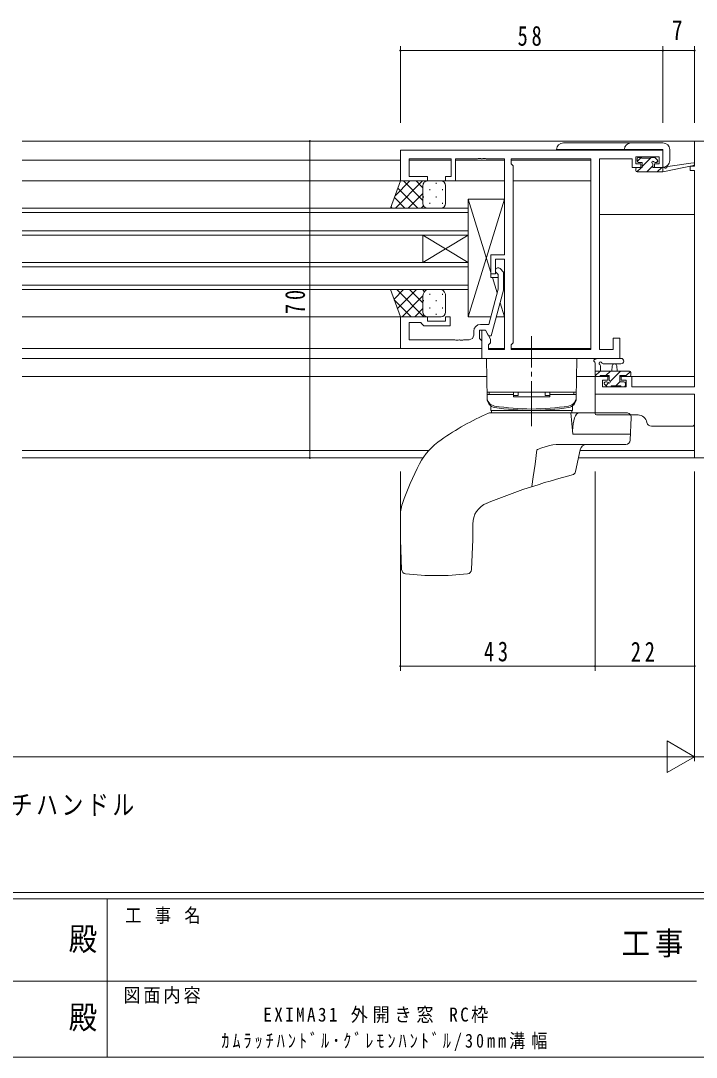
# Model space of a CAD drawing. Units: millimetres on the paper. Extents: x -397 to 397, y -282 to 282.
# Drawn here: x -28 to 121.2, y -282.1 to -53.1 of the extents above; entities that cross this region are included whole.
import ezdxf
from ezdxf.enums import TextEntityAlignment as Align

# ---------------------------------------------------------------- set-up
doc = ezdxf.new("R2010")
doc.units = ezdxf.units.MM
doc.linetypes.add('USER2', pattern=[13, 10, -1, 1, -1])
for name, color, linetype, lineweight in [('0-1_YKK_ZWAK', 7, 'Continuous', 18), ('0-3_YKK_11', 7, 'Continuous', 18), ('0-4_YKK_12', 2, 'Continuous', 18), ('0-6_YKK_13', 4, 'Continuous', 18), ('0-7_YKK_D', 6, 'Continuous', 18)]:
    doc.layers.add(name, color=color, linetype=linetype, lineweight=lineweight)
doc.layers.add('0-2_USER1', color=7, linetype='Continuous')
doc.styles.add('ＭＳ ゴシック', font='')
doc.styles.get('ＭＳ ゴシック').set_extended_font_data('MS Gothic')

msp = doc.modelspace()

# ---------------------------------------------------------------- linework, layer by layer
at = {"layer": '0-1_YKK_ZWAK'}
for p, q in [((376.092, -245.688), (-393.908, -245.688)), ((338.292, -247.088), (-393.908, -247.088)), ((-8.908, -247.088), (-8.908, -282.088)), ((-136.308, -265.287), (-7.508, -265.287)), ((-7.508, -265.287), (121.292, -265.287)), ((-393.908, -282.088), (338.292, -282.088))]:
    msp.add_line(p, q, dxfattribs=at)
at = {"layer": '0-3_YKK_11'}
for p, q in [((145.87, -79.688), (120.87, -79.688)), ((55.87, -81.688), (55.87, -88.488)), ((113.87, -81.688), (55.87, -81.688)), ((113.87, -85.488), (113.87, -81.688)), ((57.8, -87.488), (57.8, -83.618)), ((57.8, -83.618), (67.07, -83.618)), ((67.07, -83.618), (67.07, -87.488)), ((68.07, -88.488), (68.07, -83.618)), ((78.87, -83.618), (78.87, -104.788)), ((80.37, -83.618), (97.94, -83.618)), ((97.94, -83.618), (97.94, -125.758)), ((97.94, -83.618), (97.94, -125.758)), ((99.87, -125.758), (99.87, -83.618)), ((107.07, -84.418), (107.07, -85.488)), ((107.87, -83.188), (113.07, -83.188)), ((108.97, -85.488), (108.97, -84.688)), ((111.97, -84.688), (111.97, -85.488)), ((80.8, -124.258), (80.8, -85.118)), ((107.07, -85.488), (108.97, -85.488)), ((111.97, -85.488), (113.87, -85.488)), ((119.87, -85.188), (119.87, -86.188)), ((119.87, -86.188), (120.87, -86.188)), ((120.87, -86.188), (120.87, -133.958)), ((78.87, -105.788), (78.87, -125.758)), ((77.47, -109.136), (77.046, -108.712)), ((77.47, -112.426), (77.47, -109.136)), ((77.894, -107.863), (78.67, -108.639)), ((78.67, -108.639), (78.67, -112.584)), ((66.87, -120.488), (61.07, -120.488)), ((61.87, -119.488), (65.87, -119.488)), ((57.8, -123.558), (67.912, -123.558)), ((72.07, -122.558), (72.07, -121.688)), ((73.87, -121.488), (73.87, -127.688)), ((104.37, -123.188), (102.87, -123.188)), ((102.87, -123.188), (102.87, -125.758)), ((104.37, -127.688), (104.37, -123.188)), ((73.87, -125.488), (55.87, -125.488)), ((75.37, -125.758), (75.37, -124.688)), ((78.87, -125.758), (75.37, -125.758)), ((80.37, -124.688), (80.8, -124.258)), ((80.37, -125.758), (80.37, -124.688)), ((97.94, -125.758), (80.37, -125.758)), ((102.87, -125.758), (99.87, -125.758)), ((73.87, -127.688), (104.37, -127.688)), ((120.87, -133.958), (106.97, -133.958)), ((98.87, -135.588), (120.87, -135.588)), ((120.87, -135.588), (120.87, -149.688)), ((120.87, -149.688), (145.87, -149.688))]:
    msp.add_line(p, q, dxfattribs=at)
for points in [[(120.87, -79.688), (120.87, -85.188), (119.87, -85.188)], [(68.07, -83.618), (72.912, -83.618), (73.095, -83.498), (73.645, -83.498), (73.828, -83.618), (73.912, -83.618), (74.095, -83.498), (74.645, -83.498), (74.828, -83.618), (78.87, -83.618)], [(80.8, -85.118), (80.37, -84.688), (80.37, -83.618)], [(99.87, -83.618), (107.07, -83.618), (107.07, -84.418)], [(108.97, -84.688), (107.87, -84.688), (107.87, -83.188)], [(113.07, -83.188), (113.07, -84.688), (111.97, -84.688)], [(55.87, -88.488), (61.87, -88.488), (61.87, -87.488), (57.8, -87.488)], [(67.07, -87.488), (65.87, -87.488), (65.87, -88.488), (68.07, -88.488)], [(78.87, -104.788), (75.87, -104.788), (75.87, -108.988), (76.87, -108.988), (76.87, -105.788), (78.87, -105.788)], [(78.67, -112.584), (75.963, -122.688), (75.363, -122.688), (74.67, -121.488), (73.37, -121.488), (73.37, -123.288), (73.57, -123.488), (73.87, -123.788), (73.87, -125.488)], [(73.57, -120.188), (75.391, -120.188), (77.47, -112.426)], [(55.87, -125.488), (55.87, -118.488), (61.87, -118.488), (61.87, -119.488)], [(65.87, -119.488), (65.87, -118.488), (66.87, -118.488), (66.87, -120.488)], [(61.07, -120.488), (60.57, -119.988), (60.37, -119.788), (57.8, -119.788), (57.8, -123.558)], [(67.912, -123.558), (68.095, -123.678), (68.645, -123.678), (68.828, -123.558), (68.912, -123.558), (69.095, -123.678), (69.645, -123.678), (69.828, -123.558), (71.07, -123.558)], [(75.37, -124.688), (75.8, -124.258), (75.8, -123.445), (74.67, -121.488), (73.87, -121.488)], [(106.97, -133.958), (106.97, -131.688), (104.67, -131.688), (104.67, -132.488), (105.77, -132.488), (105.77, -133.958), (100.5, -133.958), (100.5, -132.488), (101.67, -132.488), (101.67, -131.688), (98.87, -131.688), (98.87, -135.588)]]:
    msp.add_lwpolyline(points, dxfattribs=at)
for centre, radius, start, end in [((77.47, -108.288), 0.6, 44.99999, 225.00001), ((73.57, -121.688), 1.5, 90.00001, 179.99999), ((71.07, -122.558), 1, 270.00001, 359.99999)]:
    msp.add_arc(centre, radius, start, end, dxfattribs=at)
at = {"layer": '0-4_YKK_12'}
for p, q in [((121.17, -79.688), (-27.63, -79.688)), ((55.87, -83.888), (-27.63, -83.888)), ((57.802, -83.888), (67.069, -83.888)), ((68.072, -83.888), (78.869, -83.888)), ((80.372, -83.888), (97.939, -83.888)), ((78.87, -88.488), (-27.63, -88.488)), ((80.8, -88.488), (97.94, -88.488)), ((-27.63, -94.488), (70.87, -94.488)), ((70.87, -95.488), (-27.63, -95.488)), ((70.87, -94.488), (70.87, -100.488)), ((120.87, -95.888), (99.87, -95.888)), ((-27.63, -99.488), (70.87, -99.488)), ((70.87, -100.488), (-27.63, -100.488)), ((60.87, -100.488), (60.87, -106.488)), ((70.87, -100.488), (60.87, -106.488)), ((70.87, -106.488), (60.87, -100.488)), ((70.87, -100.488), (70.87, -106.488)), ((-27.63, -106.488), (70.87, -106.488)), ((70.87, -107.488), (-27.63, -107.488)), ((70.87, -106.488), (70.87, -112.488)), ((-27.63, -111.488), (70.87, -111.488)), ((70.87, -112.488), (-27.63, -112.488)), ((55.87, -118.488), (-27.63, -118.488)), ((73.87, -125.488), (-27.63, -125.488)), ((75.372, -125.488), (78.869, -125.488)), ((80.372, -125.488), (97.939, -125.488)), ((80.17, -127.688), (-27.63, -127.688)), ((74.94, -131.688), (-27.63, -131.688)), ((94.8, -131.688), (101.97, -131.688)), ((120.87, -131.688), (104.37, -131.688)), ((62.155, -148.058), (-27.63, -148.058)), ((120.87, -148.058), (95.569, -148.058)), ((60.901, -149.688), (-27.63, -149.688)), ((121.17, -149.688), (95.21, -149.688))]:
    msp.add_line(p, q, dxfattribs=at)
at = {"layer": '0-6_YKK_13'}
for p, q in [((91.872, -80.068), (113.872, -80.068)), ((113.872, -81.568), (90.372, -81.568)), ((113.872, -85.468), (113.872, -81.568)), ((115.372, -81.568), (115.372, -83.968)), ((108.17, -84.088), (108.17, -83.588)), ((109.044, -83.302), (108.18, -84.165)), ((108.47, -83.288), (108.97, -83.288)), ((109.27, -84.388), (108.47, -84.388)), ((109.17, -83.488), (111.17, -83.488)), ((111.103, -83.488), (109.27, -85.32)), ((109.27, -85.488), (109.27, -84.388)), ((111.283, -83.308), (111.19, -83.4)), ((111.37, -83.288), (111.97, -83.288)), ((112.47, -84.388), (112.131, -84.388)), ((112.182, -83.376), (112.682, -83.876)), ((112.769, -84.066), (112.448, -84.388)), ((114.982, -85.314), (120.524, -84.491)), ((107.87, -86.188), (107.87, -85.788)), ((109.103, -85.488), (108.109, -86.481)), ((108.17, -85.488), (109.27, -85.488)), ((108.17, -86.488), (113.868, -86.488)), ((111.67, -85.166), (110.348, -86.488)), ((111.67, -84.849), (111.67, -85.488)), ((111.67, -85.488), (113.868, -85.488)), ((113.593, -85.488), (112.593, -86.488)), ((113.868, -86.488), (120.629, -85.081)), ((54.704, -91.752), (57.969, -88.488)), ((54.797, -94.488), (60.797, -88.488)), ((60.87, -92.809), (56.549, -88.488)), ((60.87, -89.98), (59.377, -88.488)), ((64.87, -88.488), (61.87, -88.488)), ((63.79, -88.908), (63.79, -89.108)), ((59.721, -94.488), (55.305, -90.072)), ((57.626, -94.488), (60.87, -91.243)), ((60.87, -89.488), (60.87, -93.088)), ((60.87, -89.488), (60.87, -93.488)), ((62.375, -90.323), (62.375, -90.523)), ((65.205, -90.323), (65.205, -90.523)), ((65.87, -93.488), (65.87, -89.488)), ((56.892, -94.488), (54.56, -92.156)), ((60.96, -91.938), (60.96, -92.138)), ((62.375, -93.353), (62.375, -93.553)), ((63.79, -91.938), (63.79, -92.138)), ((65.205, -93.353), (65.205, -93.553)), ((70.87, -92.488), (78.87, -92.488)), ((70.87, -118.488), (70.87, -92.488)), ((70.87, -92.488), (75.87, -108.738)), ((70.87, -118.488), (78.87, -92.488)), ((78.87, -92.488), (78.87, -104.788)), ((54.064, -94.488), (53.816, -94.24)), ((60.454, -94.488), (60.986, -93.955)), ((61.87, -94.488), (64.87, -94.488)), ((70.87, -117.888), (70.87, -93.888)), ((76.193, -109.788), (77.254, -113.234)), ((78.67, -109.788), (78.87, -109.788)), ((78.67, -109.788), (78.87, -109.788)), ((78.87, -109.788), (78.87, -118.488)), ((53.738, -112.517), (53.768, -112.488)), ((54.482, -114.602), (56.596, -112.488)), ((61.093, -118.488), (55.093, -112.488)), ((55.227, -116.686), (59.425, -112.488)), ((56.253, -118.488), (60.87, -113.871)), ((60.87, -115.436), (57.922, -112.488)), ((61.216, -112.954), (60.75, -112.488)), ((60.87, -117.488), (60.87, -113.988)), ((60.87, -117.488), (60.87, -114.388)), ((61.87, -112.488), (64.87, -112.488)), ((62.375, -113.623), (62.375, -113.423)), ((65.205, -113.623), (65.205, -113.423)), ((65.87, -113.988), (65.87, -117.488)), ((58.265, -118.488), (54.54, -114.763)), ((59.082, -118.488), (60.87, -116.699)), ((60.96, -115.038), (60.96, -114.838)), ((62.375, -116.653), (62.375, -116.453)), ((63.79, -115.038), (63.79, -114.838)), ((65.205, -116.653), (65.205, -116.453)), ((77.918, -115.392), (78.87, -118.488)), ((60.96, -117.902), (60.96, -117.868)), ((64.87, -118.488), (61.87, -118.488)), ((63.79, -118.068), (63.79, -117.868)), ((75.846, -118.488), (70.87, -118.488)), ((78.87, -118.488), (77.088, -118.488)), ((74.87, -127.688), (75.025, -136.581)), ((74.87, -127.688), (94.87, -127.688)), ((94.87, -127.688), (94.715, -136.581)), ((104.598, -127.688), (99.436, -127.688)), ((98.87, -131.388), (98.87, -128.707)), ((98.87, -130.488), (106.47, -130.488)), ((100.024, -130.488), (98.936, -131.575)), ((100.07, -129.307), (100.07, -130.488)), ((104.598, -128.888), (100.637, -128.89)), ((102.269, -130.488), (101.269, -131.488)), ((104.514, -130.488), (102.204, -132.798)), ((102.57, -130.488), (102.672, -129.343)), ((103.77, -130.488), (103.668, -129.343)), ((99.77, -131.688), (99.17, -131.688)), ((106.677, -130.57), (105.685, -131.562)), ((106.47, -131.688), (105.87, -131.688)), ((106.77, -130.788), (106.77, -131.388)), ((101.458, -133.9), (100.958, -133.4)), ((101.17, -132.888), (101.509, -132.888)), ((101.881, -133.121), (101.28, -133.722)), ((102.27, -133.988), (101.67, -133.988)), ((104.57, -133.788), (102.47, -133.788)), ((104.37, -132.877), (103.459, -133.788)), ((105.27, -133.988), (104.77, -133.988)), ((105.57, -133.188), (105.57, -133.688)), ((94.722, -135.188), (75.019, -135.188)), ((75.022, -135.688), (75.022, -136.236)), ((75.022, -135.688), (80.87, -135.688)), ((75.52, -135.688), (75.52, -135.188)), ((75.52, -135.188), (80.87, -135.188)), ((80.87, -135.188), (80.87, -136.188)), ((81.87, -135.868), (80.87, -135.868)), ((81.87, -135.868), (81.87, -135.188)), ((87.87, -135.868), (87.87, -135.188)), ((88.87, -135.868), (87.87, -135.868)), ((88.87, -135.188), (94.221, -135.188)), ((88.87, -135.688), (94.718, -135.688)), ((94.221, -135.688), (94.221, -135.188)), ((94.718, -135.688), (94.718, -136.236)), ((120.87, -135.588), (98.87, -135.588)), ((98.87, -139.888), (98.87, -135.588)), ((120.87, -142.188), (120.87, -135.588)), ((75.854, -138.286), (75.87, -139.188)), ((75.87, -139.188), (93.87, -139.188)), ((75.97, -139.688), (75.97, -139.188)), ((75.97, -139.188), (93.77, -139.188)), ((93.77, -139.188), (93.77, -139.688)), ((93.886, -138.286), (93.87, -139.188)), ((105.835, -139.688), (75.757, -139.688)), ((93.941, -144.451), (93.524, -139.688)), ((94.027, -142.146), (94.162, -141.457)), ((94.162, -141.457), (94.343, -140.854)), ((94.343, -140.854), (94.563, -140.359)), ((94.563, -140.359), (94.814, -139.991)), ((94.814, -139.991), (95.087, -139.764)), ((95.087, -139.764), (95.37, -139.688)), ((108.37, -140.188), (99.17, -140.188)), ((106.834, -140.723), (106.659, -145.723)), ((93.914, -143.672), (93.943, -142.894)), ((93.941, -144.451), (93.914, -143.672)), ((93.943, -142.894), (94.027, -142.146)), ((120.37, -142.688), (111.329, -142.688)), ((106.739, -144.451), (93.941, -144.451)), ((105.66, -146.688), (91.007, -146.688)), ((95.611, -147.865), (94.551, -152.686)), ((85.623, -151.076), (85.243, -153.882)), ((85.243, -153.882), (84.948, -156.024)), ((71.87, -167.688), (71.87, -164.283)), ((71.87, -167.688), (71.58, -174.345))]:
    msp.add_line(p, q, dxfattribs=at)
at = {"layer": '0-6_YKK_13', "linetype": 'USER2'}
msp.add_line((84.87, -142.688), (84.87, -122.758), dxfattribs=at)
at = {"layer": '0-6_YKK_13'}
for points in [[(113.868, -86.488), (113.868, -85.488), (113.955, -85.474)], [(61.87, -94.488), (53.727, -94.488), (55.87, -88.488), (61.87, -88.488)], [(78.87, -104.788), (75.87, -104.788), (75.87, -109.788), (77.47, -109.788)], [(61.87, -112.488), (53.727, -112.488), (55.87, -118.488), (61.87, -118.488)], [(101.97, -132.427), (101.97, -131.488), (99.97, -131.488)], [(105.67, -131.488), (104.37, -131.488), (104.37, -132.888), (105.27, -132.888)], [(88.87, -135.188), (88.87, -136.188), (80.87, -136.188)], [(91.007, -146.688), (90.286, -146.721), (89.565, -146.815), (88.841, -146.959), (88.123, -147.143), (87.361, -147.377), (86.868, -147.546), (86.553, -147.66), (86.354, -147.735), (86.23, -147.785), (86.152, -147.819), (86.103, -147.842), (86.073, -147.859), (86.047, -147.88), (86.04, -147.889), (86.037, -147.899), (85.623, -151.076)], [(56.161, -174.345), (55.87, -167.688), (55.87, -162.657)]]:
    msp.add_lwpolyline(points, dxfattribs=at)
for centre, radius, start, end in [((91.872, -81.568), 1.5, 90, 180), ((106.872, -81.568), 1.5, 90, 180), ((113.872, -81.568), 1.5, 0, 90), ((108.47, -83.588), 0.3, 90, 180), ((108.47, -84.088), 0.3, 180, 270), ((108.97, -83.488), 0.2, 0, 90), ((111.37, -83.488), 0.2, 90, 180), ((111.67, -84.388), 0.25, 33.05573, 236.94427), ((111.37, -84.849), 0.3, 0, 56.94427), ((112.131, -84.088), 0.3, 213.05573, 270), ((111.97, -83.588), 0.3, 45, 90), ((112.47, -84.088), 0.3, 270, 45), ((113.872, -83.968), 1.5, 270, 0), ((120.568, -84.788), 0.3, 281.74981, 98.44936), ((108.17, -85.788), 0.3, 90, 180), ((108.17, -86.188), 0.3, 180, 270), ((114.003, -85.77), 0.3, 39.19754, 99.19754), ((114.468, -85.391), 0.3, 219.19754, 338.44936), ((115.026, -85.611), 0.3, 98.44936, 158.44936), ((61.87, -89.488), 1, 90.0001, 180.0001), ((64.87, -89.488), 1, 0.0001, 90.0001), ((61.87, -93.488), 1, 180.0001, 270.0001), ((64.87, -93.488), 1, 270.0001, 0.0001), ((62.402, -113.926), 1.534, 110.30864, 182.31157), ((64.338, -113.926), 1.534, 357.6883, 69.69119), ((61.87, -117.488), 1, 179.9999, 269.9999), ((64.87, -117.488), 1, 269.9999, 359.9999), ((98.87, -128.188), 0.3, 79.47122, 240), ((98.98, -127.598), 0.3, 259.47122, 319.47122), ((99.436, -127.988), 0.3, 90, 139.47122), ((104.598, -128.288), 0.6, 270.04023, 90.04023), ((98.57, -128.707), 0.3, 0, 60), ((100.07, -128.788), 0.3, 19.18976, 240), ((99.77, -129.307), 0.3, 0, 60), ((100.637, -128.59), 0.3, 199.18976, 270.04023), ((103.17, -129.388), 0.5, 5.09207, 174.90793), ((106.47, -130.788), 0.3, 0, 90), ((99.17, -131.388), 0.3, 180, 270), ((99.77, -131.488), 0.2, 270, 0), ((101.97, -132.888), 0.25, 213.05573, 56.94427), ((102.27, -132.427), 0.3, 180, 236.94427), ((105.87, -131.488), 0.2, 180, 270), ((106.47, -131.388), 0.3, 270, 0), ((101.17, -133.188), 0.3, 90, 225), ((101.67, -133.688), 0.3, 225, 270), ((101.509, -133.188), 0.3, 33.05573, 90), ((102.27, -133.788), 0.2, 270, 0), ((104.77, -133.788), 0.2, 180, 270), ((105.27, -133.188), 0.3, 0, 90), ((105.27, -133.688), 0.3, 270, 0), ((77.022, -136.236), 2, 180, 260.68785), ((77.025, -136.546), 2, 181, 260.69127), ((92.715, -136.546), 2, 279.30873, 359), ((92.718, -136.236), 2, 279.31215, 0), ((75.605, -138.291), 0.25, 1, 50.84749), ((84.87, -88.376), 50.5, 260.68785, 279.31215), ((84.87, -88.685), 50.5, 260.69127, 279.30873), ((94.136, -138.291), 0.25, 129.15251, 179), ((101.77, -199.162), 65, 113.98266, 124.58649), ((75.757, -140.688), 1, 90, 113.98266), ((99.17, -139.888), 0.3, 180, 270), ((105.835, -140.688), 1, 358, 90), ((108.37, -142.188), 2, 9.59407, 90), ((111.328, -141.688), 1, 189.59407, 270), ((120.37, -142.188), 0.5, 270, 0), ((73.388, -157.999), 15, 124.58649, 152.13548), ((105.66, -145.688), 1, 270, 358), ((97.076, -148.188), 1.5, 90, 167.59259), ((113.17, -179.031), 60, 152.13548, 161.27295), ((93.574, -152.471), 1, 284.46039, 347.59259), ((131.28, -298.688), 150, 104.46039, 112.17895), ((64.87, -162.657), 9, 161.27295, 180), ((76.87, -164.283), 5, 112.03923, 180), ((57.16, -174.302), 1, 182.5, 263.41335), ((63.87, -116.188), 59.5, 263.41335, 276.58665), ((70.58, -174.302), 1, 276.58665, 357.5)]:
    msp.add_arc(centre, radius, start, end, dxfattribs=at)
at = {"layer": '0-7_YKK_D'}
for p, q in [((55.87, -75.688), (55.87, -58.688)), ((113.87, -75.688), (113.87, -58.688)), ((113.87, -75.688), (113.87, -58.688)), ((120.87, -75.688), (120.87, -58.688)), ((55.87, -59.688), (113.87, -59.688)), ((113.87, -59.688), (120.87, -59.688)), ((51.87, -79.688), (34.87, -79.688)), ((35.87, -79.688), (35.87, -149.688)), ((59.901, -149.688), (34.87, -149.688)), ((55.87, -152.688), (55.87, -196.688)), ((98.87, -152.688), (98.87, -196.688)), ((98.87, -152.688), (98.87, -196.688)), ((120.87, -152.688), (120.87, -196.688)), ((120.87, -152.688), (120.87, -216.688)), ((120.87, -152.688), (120.87, -216.688)), ((55.87, -195.688), (98.87, -195.688)), ((98.87, -195.688), (120.87, -195.688)), ((120.87, -215.688), (114.808, -212.188)), ((114.808, -212.188), (114.808, -219.188)), ((113.87, -215.688), (-172.13, -215.688)), ((120.87, -215.688), (108.746, -215.688)), ((120.87, -215.688), (114.808, -219.188)), ((145.87, -215.688), (120.87, -215.688))]:
    msp.add_line(p, q, dxfattribs=at)
for centre, start, end in [((55.87, -59.688), 0, 180), ((55.87, -59.688), 180, 0), ((113.87, -59.688), 0, 180), ((113.87, -59.688), 0, 180), ((113.87, -59.688), 180, 0), ((113.87, -59.688), 180, 0), ((120.87, -59.688), 0, 180), ((120.87, -59.688), 180, 0), ((35.87, -79.688), 90, 270), ((35.87, -79.688), 270, 90), ((35.87, -149.688), 90, 270), ((35.87, -149.688), 270, 90), ((55.87, -195.688), 0, 180), ((55.87, -195.688), 180, 0), ((98.87, -195.688), 0, 180), ((98.87, -195.688), 0, 180), ((98.87, -195.688), 180, 0), ((98.87, -195.688), 180, 0), ((120.87, -195.688), 0, 180), ((120.87, -195.688), 180, 0)]:
    msp.add_arc(centre, 0.106, start, end, dxfattribs=at)

# ---------------------------------------------------------------- texts
at = {"layer": '0-1_YKK_ZWAK', "style": 'ＭＳ ゴシック', "width": 0.9}
for p in [(-17.39, -260.044), (-17.39, -277.365)]:
    msp.add_text('殿', height=5.132, dxfattribs=at).set_placement(p, align=Align.BOTTOM_LEFT)
at = {"layer": '0-1_YKK_ZWAK', "attachment_point": 7, "style": 'ＭＳ ゴシック'}
for s, insert, char_height in [('\\T1.22;\\W0.85;工\\~事\\~名', (-4.896, -252.62), 3.079), ('\\T1.17;\\W0.9;工事', (104.723, -260.044), 5.132), ('\\T1.17;\\W0.9;図面内容', (-5.291, -270.236), 3.079)]:
    msp.add_mtext(s, dxfattribs=dict(at, insert=insert, char_height=char_height))
at = {"layer": '0-2_USER1', "attachment_point": 7, "style": 'ＭＳ ゴシック'}
for s, insert, char_height in [('\\T1.17;\\W0.8;カムラッチハンドル', (-52.641, -228.959), 4.399), ('\\T1.28;\\W0.9;EXIMA31\\~外開き窓\\~RC枠', (25.609, -274.537), 3.079), ('\\T1.37;\\W0.85;ｶﾑﾗｯﾁﾊﾝﾄﾞﾙ･ｸﾞﾚﾓﾝﾊﾝﾄﾞﾙ/30mm溝幅', (16.349, -280.712), 3.079)]:
    msp.add_mtext(s, dxfattribs=dict(at, insert=insert, char_height=char_height))
at = {"layer": '0-7_YKK_D', "color": 7, "style": 'ＭＳ ゴシック', "width": 0.8}
msp.add_text('7', height=4.399, dxfattribs=at).set_placement((115.823, -58.688), align=Align.BOTTOM_LEFT)
at = {"layer": '0-7_YKK_D', "color": 7, "char_height": 4.399, "attachment_point": 7, "style": 'ＭＳ ゴシック'}
for s, insert in [('\\T1.37;\\W0.75;58', (81.776, -58.688)), ('\\T1.37;\\W0.75;43', (74.337, -194.688)), ('\\T1.37;\\W0.75;22', (106.776, -194.688))]:
    msp.add_mtext(s, dxfattribs=dict(at, insert=insert))
at = {"layer": '0-7_YKK_D', "color": 7, "insert": (34.87, -117.88), "char_height": 4.399, "attachment_point": 7, "rotation": 90, "style": 'ＭＳ ゴシック'}
msp.add_mtext('\\T1.37;\\W0.75;70', dxfattribs=at)

doc.saveas('drawing.dxf')
